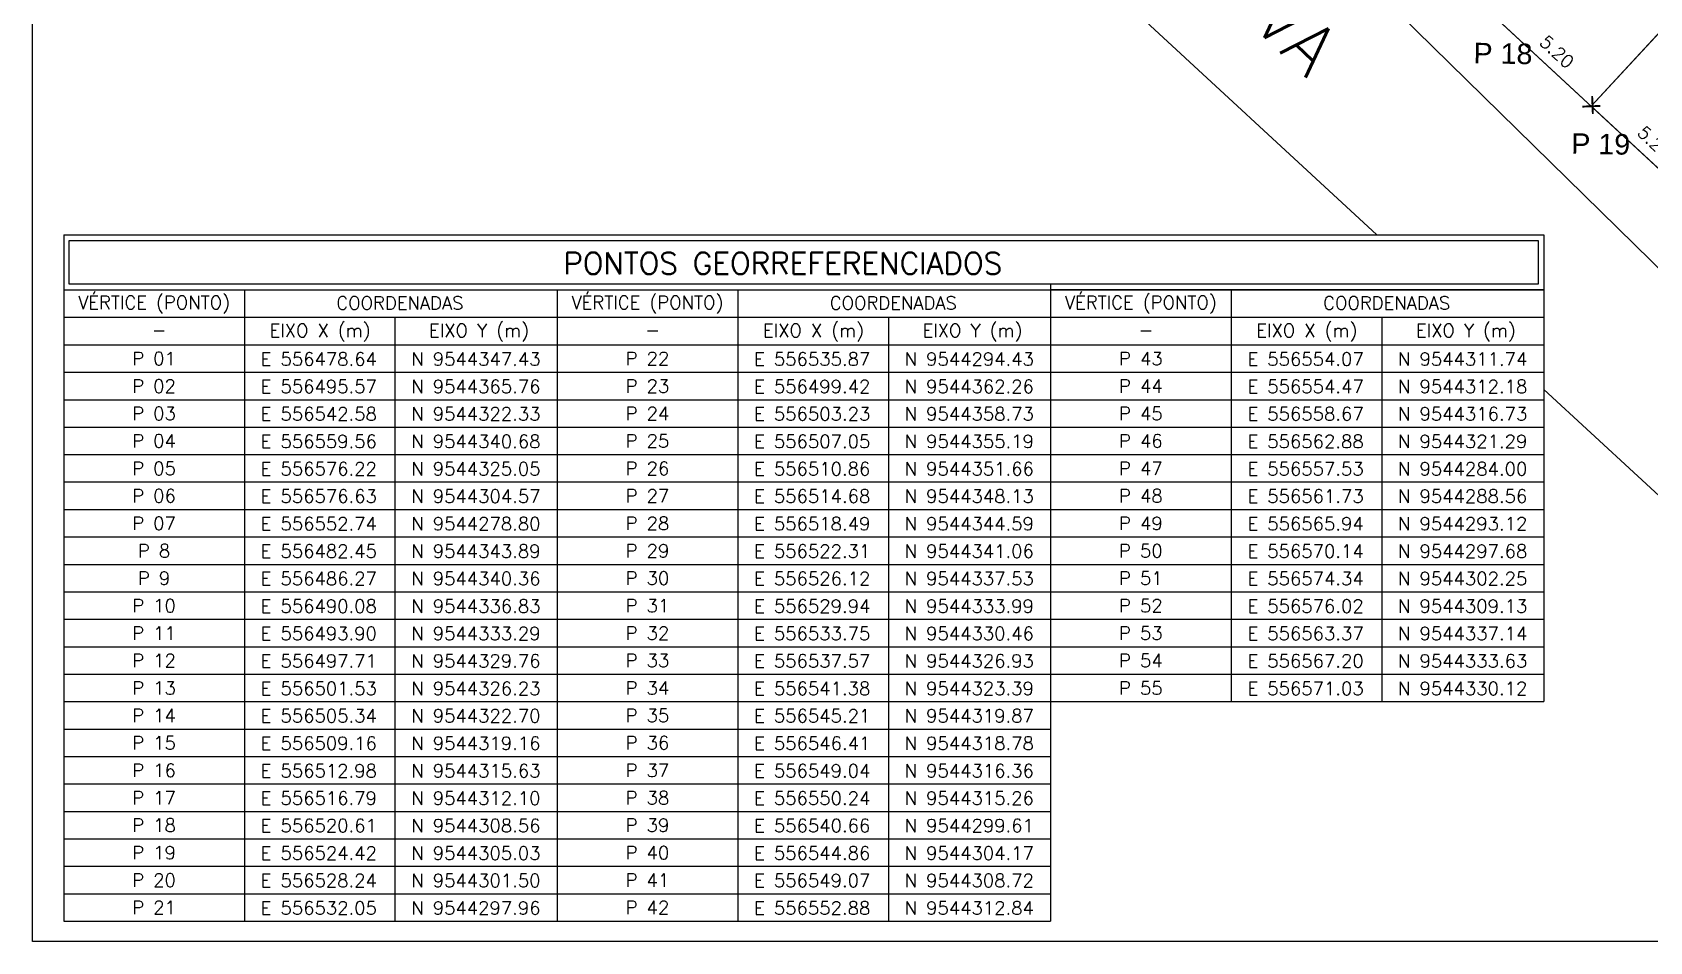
# Model space of a CAD drawing. Header units: millimetres. Extents: x 3076 to 3201, y 1450 to 1555.
# Drawn here: x 3075.7 to 3138.8, y 1450.1 to 1485.5 of the extents above; entities that cross this region are included whole.
import ezdxf
from ezdxf.enums import TextEntityAlignment as Align

# ---------------------------------------------------------------- set-up
doc = ezdxf.new("R2010")
doc.units = ezdxf.units.MM
doc.layers.get('Defpoints').update_dxf_attribs({"color": 250, "true_color": 0x323232})
for name, color, linetype in [('AMARELO', 2, 'Continuous'), ('CINZA', 8, 'Continuous'), ('COD_PONTO', 7, 'Continuous'), ('cotas', 4, 'Continuous'), ('MAGENTA', 6, 'Continuous'), ('QD_LOTE', 1, 'Continuous')]:
    doc.layers.add(name, color=color, linetype=linetype)
doc.layers.add('PONTOS', color=7, linetype='Continuous', lineweight=0)
doc.styles.add('AMB200', font='ROMANS.SHX', dxfattribs={"height": 3.048})
doc.styles.add('COTA250', font='ROMANS.SHX', dxfattribs={"height": 0.5})
doc.styles.get("Standard").update_dxf_attribs({"font": 'arial.ttf'})
doc.styles.add('TEXTO', font='romans.shx')
doc.dimstyles.new('COTA250', dxfattribs={"dimtxt": 0.5, "dimasz": 0.5, "dimexe": 0.05, "dimexo": 0.95, "dimgap": 0.4, "dimtad": 1, "dimzin": 4, "dimdsep": 46, "dimtxsty": 'COTA250', "dimblk": 'ARCHTICK', "dimcen": -0.1, "dimdle": 0.05, "dimse1": 1, "dimse2": 1, "dimclrd": 8, "dimclre": 3, "dimclrt": 2, "dimadec": 0, "dimazin": 0, "dimtfac": 1, "dimtix": 1, "dimtmove": 2, "dimatfit": 3, "dimldrblk": 'ARCHTICK', "dimfxl": 1, "dimtvp": 0.125, "dimtolj": 1, "dimtzin": 4, "dimarcsym": 0})

# ---------------------------------------------------------------- blocks, each defined once
blk = doc.blocks.new('_ArchTick')
at = {"color": 0, "linetype": 'ByBlock', "const_width": 0.15}
blk.add_lwpolyline([(-0.5, -0.5), (0.5, 0.5)], dxfattribs=at)
blk = doc.blocks.new('*D168')
at = {"layer": 'cotas', "color": 8, "lineweight": -2, "transparency": 16777216}
blk.add_line((3132.719, 1486.221), (3136.607, 1482.62), dxfattribs=at)
at = {"layer": 'Defpoints', "color": 0, "transparency": 16777216}
for p in [(3132.802, 1486.238), (3136.571, 1482.654), (3136.571, 1482.654)]:
    blk.add_point(p, dxfattribs=at)
at = {"layer": 'cotas', "color": 8, "lineweight": -2, "transparency": 16777216, "xscale": 0.5, "yscale": 0.5, "zscale": 0.5}
for p, rotation in [((3132.755, 1486.187), 137.1981302917409), ((3136.571, 1482.654), 317.1981302917409)]:
    blk.add_blockref('_ArchTick', p, dxfattribs=dict(at, rotation=rotation))
at = {"layer": 'cotas', "color": 2, "transparency": 16777216, "insert": (3135.105, 1484.897), "char_height": 0.5, "attachment_point": 5, "rotation": 317.19813, "style": 'COTA250'}
blk.add_mtext('\\A1; 5.20', dxfattribs=at)
blk = doc.blocks.new('*D169')
at = {"layer": 'cotas', "color": 8, "lineweight": -2, "transparency": 16777216}
blk.add_line((3136.534, 1482.688), (3140.423, 1479.087), dxfattribs=at)
at = {"layer": 'Defpoints', "color": 0, "transparency": 16777216}
for p in [(3136.571, 1482.654), (3140.386, 1479.121), (3140.386, 1479.121)]:
    blk.add_point(p, dxfattribs=at)
at = {"layer": 'cotas', "color": 8, "lineweight": -2, "transparency": 16777216, "xscale": 0.5, "yscale": 0.5, "zscale": 0.5}
for p, rotation in [((3136.571, 1482.654), 137.1981302917409), ((3140.386, 1479.121), 317.1981302917409)]:
    blk.add_blockref('_ArchTick', p, dxfattribs=dict(at, rotation=rotation))
at = {"layer": 'cotas', "color": 2, "transparency": 16777216, "insert": (3138.92, 1481.364), "char_height": 0.5, "attachment_point": 5, "rotation": 317.19813, "style": 'COTA250'}
blk.add_mtext('\\A1; 5.20', dxfattribs=at)
blk = doc.blocks.new('*D116')
at = {"layer": 'cotas', "color": 8, "lineweight": -2, "transparency": 16777216}
blk.add_line((3136.584, 1482.668), (3153.614, 1501.107), dxfattribs=at)
at = {"layer": 'Defpoints', "color": 0, "transparency": 16777216}
for p in [(3153.58, 1501.07), (3153.58, 1501.07), (3136.618, 1482.705, -0.281)]:
    blk.add_point(p, dxfattribs=at)
at = {"layer": 'cotas', "color": 8, "lineweight": -2, "transparency": 16777216, "xscale": 0.5, "yscale": 0.5, "zscale": 0.5}
for p, rotation in [((3153.58, 1501.07), 47.27451773905912), ((3136.618, 1482.705), 227.2745177390592)]:
    blk.add_blockref('_ArchTick', p, dxfattribs=dict(at, rotation=rotation))
at = {"layer": 'cotas', "color": 2, "transparency": 16777216, "insert": (3144.621, 1492.329), "char_height": 0.5, "attachment_point": 5, "rotation": 47.27452, "style": 'COTA250'}
blk.add_mtext('\\A1; 25.00', dxfattribs=at)

msp = doc.modelspace()

# ---------------------------------------------------------------- linework, layer by layer
at = {"layer": 'CINZA'}
for p, q in [((3128.198, 1477.631, -0.592), (3075.725, 1526.151, -0.921)), ((3128.013, 1487.301, -0.76), (3161.572, 1454.395, -0.509)), ((3158.057, 1450.05, 0.046), (3134.721, 1471.603, -0.485))]:
    msp.add_line(p, q, dxfattribs=at)
at = {"layer": 'MAGENTA', "ltscale": 0.003}
for p, q in [((3076.949, 1477.631), (3076.949, 1450.849)), ((3076.949, 1477.631), (3134.721, 1477.631)), ((3134.721, 1477.631), (3134.721, 1459.419)), ((3076.949, 1475.489), (3096.206, 1475.489)), ((3084.002, 1475.489), (3084.002, 1450.849)), ((3096.206, 1475.489), (3096.206, 1450.849)), ((3096.206, 1475.489), (3115.464, 1475.489)), ((3103.259, 1475.489), (3103.259, 1450.849)), ((3115.464, 1475.679), (3115.464, 1450.849)), ((3115.464, 1475.489), (3134.721, 1475.489)), ((3134.721, 1475.489), (3115.464, 1475.489)), ((3122.517, 1475.489), (3122.517, 1459.419)), ((3134.721, 1475.679), (3134.721, 1459.419)), ((3076.949, 1474.417), (3096.206, 1474.417)), ((3089.877, 1474.417), (3089.877, 1450.849)), ((3096.206, 1474.417), (3115.464, 1474.417)), ((3109.135, 1474.417), (3109.135, 1450.849)), ((3115.464, 1474.417), (3134.721, 1474.417)), ((3128.392, 1474.417), (3128.392, 1459.419)), ((3076.949, 1473.346), (3096.206, 1473.346)), ((3096.206, 1473.346), (3115.464, 1473.346)), ((3115.464, 1473.346), (3134.721, 1473.346)), ((3076.949, 1472.275), (3096.206, 1472.275)), ((3096.206, 1472.275), (3115.464, 1472.275)), ((3115.464, 1472.275), (3134.721, 1472.275)), ((3076.949, 1471.203), (3096.206, 1471.203)), ((3096.206, 1471.203), (3115.464, 1471.203)), ((3115.464, 1471.203), (3134.721, 1471.203)), ((3076.949, 1470.132), (3096.206, 1470.132)), ((3076.949, 1470.132), (3096.206, 1470.132)), ((3096.206, 1470.132), (3115.464, 1470.132)), ((3115.464, 1470.132), (3134.721, 1470.132)), ((3076.949, 1469.061), (3096.206, 1469.061)), ((3096.206, 1469.061), (3115.464, 1469.061)), ((3115.464, 1469.061), (3134.721, 1469.061)), ((3076.949, 1467.99), (3096.206, 1467.99)), ((3096.206, 1467.99), (3115.464, 1467.99)), ((3115.464, 1467.99), (3134.721, 1467.99)), ((3076.949, 1466.918), (3096.206, 1466.918)), ((3096.206, 1466.918), (3115.464, 1466.918)), ((3115.464, 1466.918), (3134.721, 1466.918)), ((3076.949, 1465.847), (3096.206, 1465.847)), ((3096.206, 1465.847), (3115.464, 1465.847)), ((3115.464, 1465.847), (3134.721, 1465.847)), ((3076.949, 1464.776), (3096.206, 1464.776)), ((3096.206, 1464.776), (3115.464, 1464.776)), ((3115.464, 1464.776), (3134.721, 1464.776)), ((3076.949, 1463.704), (3096.206, 1463.704)), ((3096.206, 1463.704), (3115.464, 1463.704)), ((3115.464, 1463.704), (3134.721, 1463.704)), ((3076.949, 1462.633), (3096.206, 1462.633)), ((3096.206, 1462.633), (3115.464, 1462.633)), ((3115.464, 1462.633), (3134.721, 1462.633)), ((3076.949, 1461.562), (3096.206, 1461.562)), ((3096.206, 1461.562), (3115.464, 1461.562)), ((3115.464, 1461.562), (3134.721, 1461.562)), ((3076.949, 1460.491), (3096.206, 1460.491)), ((3096.206, 1460.491), (3115.464, 1460.491)), ((3115.464, 1460.491), (3134.721, 1460.491)), ((3076.949, 1459.419), (3096.206, 1459.419)), ((3096.206, 1459.419), (3115.464, 1459.419)), ((3115.464, 1459.419), (3134.721, 1459.419)), ((3076.949, 1458.348), (3096.206, 1458.348)), ((3096.206, 1458.348), (3115.464, 1458.348)), ((3076.949, 1457.277), (3096.206, 1457.277)), ((3096.206, 1457.277), (3115.464, 1457.277)), ((3076.949, 1456.205), (3096.206, 1456.205)), ((3096.206, 1456.205), (3115.464, 1456.205)), ((3076.949, 1455.134), (3096.206, 1455.134)), ((3096.206, 1455.134), (3115.464, 1455.134)), ((3076.949, 1454.063), (3096.206, 1454.063)), ((3096.206, 1454.063), (3115.464, 1454.063)), ((3076.949, 1452.992), (3096.206, 1452.992)), ((3096.206, 1452.992), (3115.464, 1452.992)), ((3076.949, 1451.92), (3096.206, 1451.92)), ((3096.206, 1451.92), (3115.464, 1451.92)), ((3076.949, 1450.849), (3096.206, 1450.849)), ((3096.206, 1450.849), (3115.464, 1450.849))]:
    msp.add_line(p, q, dxfattribs=at)
msp.add_lwpolyline([(3077.168, 1477.411), (3134.501, 1477.411), (3134.501, 1475.708), (3077.168, 1475.708)], close=True, dxfattribs=at)
at = {"layer": 'PONTOS'}
msp.add_point((3136.571, 1482.654), dxfattribs=at)
at = {"layer": 'QD_LOTE'}
msp.add_lwpolyline([(3075.725, 1450.05), (3075.725, 1555.5), (3201.399, 1555.5), (3201.399, 1450.05)], close=True, dxfattribs=at)
for points in [[(3188.528, 1502.841), (3188.057, 1481.576), (3164.892, 1456.427), (3090.787, 1525.053), (3107.75, 1543.418), (3154.707, 1499.932), (3171.685, 1518.282), (3188.528, 1502.841)], [(3136.571, 1482.654), (3153.533, 1501.019)]]:
    msp.add_lwpolyline(points, dxfattribs=at)

# ---------------------------------------------------------------- texts
at = {"layer": 'AMARELO', "style": 'TEXTO'}
msp.add_text('RUA MARIA IVANI DA SILVA', height=2, rotation=316, dxfattribs=at).set_placement((3101.014, 1508.731, -0.261), align=Align.MIDDLE_LEFT)
at = {"layer": 'AMARELO', "linetype": 'Continuous', "style": 'AMB200'}
for s, p in [('E 556478.64', (3086.904, 1472.789)), ('N 9544347.43', (3093.035, 1472.789)), ('E 556535.87', (3106.162, 1472.789)), ('N 9544294.43', (3112.292, 1472.789)), ('E 556554.07', (3125.419, 1472.789)), ('N 9544311.74', (3131.55, 1472.789)), ('E 556495.57', (3086.904, 1471.718)), ('N 9544365.76', (3093.035, 1471.718)), ('E 556499.42', (3106.162, 1471.718)), ('N 9544362.26', (3112.292, 1471.718)), ('E 556554.47', (3125.419, 1471.718)), ('N 9544312.18', (3131.55, 1471.718)), ('E 556542.58', (3086.904, 1470.647)), ('N 9544322.33', (3093.035, 1470.647)), ('E 556503.23', (3106.162, 1470.647)), ('N 9544358.73', (3112.292, 1470.647)), ('E 556558.67', (3125.419, 1470.647)), ('N 9544316.73', (3131.55, 1470.647)), ('E 556559.56', (3086.904, 1469.576)), ('N 9544340.68', (3093.035, 1469.576)), ('E 556507.05', (3106.162, 1469.576)), ('N 9544355.19', (3112.292, 1469.576)), ('E 556562.88', (3125.419, 1469.576)), ('N 9544321.29', (3131.55, 1469.576)), ('E 556576.22', (3086.904, 1468.504)), ('N 9544325.05', (3093.035, 1468.504)), ('E 556510.86', (3106.162, 1468.504)), ('N 9544351.66', (3112.292, 1468.504)), ('E 556557.53', (3125.419, 1468.504)), ('N 9544284.00', (3131.55, 1468.504)), ('E 556576.63', (3086.904, 1467.433)), ('N 9544304.57', (3093.035, 1467.433)), ('E 556514.68', (3106.162, 1467.433)), ('N 9544348.13', (3112.292, 1467.433)), ('E 556561.73', (3125.419, 1467.433)), ('N 9544288.56', (3131.55, 1467.433)), ('E 556552.74', (3086.904, 1466.362)), ('N 9544278.80', (3093.035, 1466.362)), ('E 556518.49', (3106.162, 1466.362)), ('N 9544344.59', (3112.292, 1466.362)), ('E 556565.94', (3125.419, 1466.362)), ('N 9544293.12', (3131.55, 1466.362)), ('E 556482.45', (3086.904, 1465.291)), ('N 9544343.89', (3093.035, 1465.291)), ('E 556522.31', (3106.162, 1465.291)), ('N 9544341.06', (3112.292, 1465.291)), ('E 556570.14', (3125.419, 1465.291)), ('N 9544297.68', (3131.55, 1465.291)), ('E 556486.27', (3086.904, 1464.219)), ('N 9544340.36', (3093.035, 1464.219)), ('E 556526.12', (3106.162, 1464.219)), ('N 9544337.53', (3112.292, 1464.219)), ('E 556574.34', (3125.419, 1464.219)), ('N 9544302.25', (3131.55, 1464.219)), ('E 556490.08', (3086.904, 1463.148)), ('N 9544336.83', (3093.035, 1463.148)), ('E 556529.94', (3106.162, 1463.148)), ('N 9544333.99', (3112.292, 1463.148)), ('E 556576.02', (3125.419, 1463.148)), ('N 9544309.13', (3131.55, 1463.148)), ('E 556493.90', (3086.904, 1462.077)), ('N 9544333.29', (3093.035, 1462.077)), ('E 556533.75', (3106.162, 1462.077)), ('N 9544330.46', (3112.292, 1462.077)), ('E 556563.37', (3125.419, 1462.077)), ('N 9544337.14', (3131.55, 1462.077)), ('E 556497.71', (3086.904, 1461.005)), ('N 9544329.76', (3093.035, 1461.005)), ('E 556537.57', (3106.162, 1461.005)), ('N 9544326.93', (3112.292, 1461.005)), ('E 556567.20', (3125.419, 1461.005)), ('N 9544333.63', (3131.55, 1461.005)), ('E 556501.53', (3086.904, 1459.934)), ('N 9544326.23', (3093.035, 1459.934)), ('E 556541.38', (3106.162, 1459.934)), ('N 9544323.39', (3112.292, 1459.934)), ('E 556571.03', (3125.419, 1459.934)), ('N 9544330.12', (3131.55, 1459.934)), ('E 556505.34', (3086.904, 1458.863)), ('N 9544322.70', (3093.035, 1458.863)), ('E 556545.21', (3106.162, 1458.863)), ('N 9544319.87', (3112.292, 1458.863)), ('E 556509.16', (3086.904, 1457.792)), ('N 9544319.16', (3093.035, 1457.792)), ('E 556546.41', (3106.162, 1457.792)), ('N 9544318.78', (3112.292, 1457.792)), ('E 556512.98', (3086.904, 1456.72)), ('N 9544315.63', (3093.035, 1456.72)), ('E 556549.04', (3106.162, 1456.72)), ('N 9544316.36', (3112.292, 1456.72)), ('E 556516.79', (3086.904, 1455.649)), ('N 9544312.10', (3093.035, 1455.649)), ('E 556550.24', (3106.162, 1455.649)), ('N 9544315.26', (3112.292, 1455.649)), ('E 556520.61', (3086.904, 1454.578)), ('N 9544308.56', (3093.035, 1454.578)), ('E 556540.66', (3106.162, 1454.578)), ('N 9544299.61', (3112.292, 1454.578)), ('E 556524.42', (3086.904, 1453.506)), ('N 9544305.03', (3093.035, 1453.506)), ('E 556544.86', (3106.162, 1453.506)), ('N 9544304.17', (3112.292, 1453.506)), ('E 556528.24', (3086.904, 1452.435)), ('N 9544301.50', (3093.035, 1452.435)), ('E 556549.07', (3106.162, 1452.435)), ('N 9544308.72', (3112.292, 1452.435)), ('E 556532.05', (3086.904, 1451.364)), ('N 9544297.96', (3093.035, 1451.364)), ('E 556552.88', (3106.162, 1451.364)), ('N 9544312.84', (3112.292, 1451.364))]:
    msp.add_text(s, height=0.5166, dxfattribs=at).set_placement(p, align=Align.MIDDLE_CENTER)
at = {"layer": 'AMARELO', "linetype": 'Continuous', "char_height": 0.5166, "width": 1.90124, "attachment_point": 2, "style": 'AMB200'}
for s, insert in [('P 01', (3080.475, 1473.063)), ('P 22', (3099.733, 1473.063)), ('P 43', (3118.99, 1473.063)), ('P 02', (3080.475, 1471.992)), ('P 23', (3099.733, 1471.992)), ('P 44', (3118.99, 1471.992)), ('P 03', (3080.475, 1470.92)), ('P 24', (3099.733, 1470.92)), ('P 45', (3118.99, 1470.92)), ('P 04', (3080.475, 1469.849)), ('P 25', (3099.733, 1469.849)), ('P 46', (3118.99, 1469.849)), ('P 05', (3080.475, 1468.778)), ('P 26', (3099.733, 1468.778)), ('P 47', (3118.99, 1468.778)), ('P 06', (3080.475, 1467.706)), ('P 27', (3099.733, 1467.706)), ('P 48', (3118.99, 1467.706)), ('P 07', (3080.475, 1466.635)), ('P 28', (3099.733, 1466.635)), ('P 49', (3118.99, 1466.635)), ('P 8', (3080.475, 1465.564)), ('P 29', (3099.733, 1465.564)), ('P 50', (3118.99, 1465.564)), ('P 9', (3080.475, 1464.493)), ('P 30', (3099.733, 1464.493)), ('P 51', (3118.99, 1464.493)), ('P 10', (3080.475, 1463.421)), ('P 31', (3099.733, 1463.421)), ('P 52', (3118.99, 1463.421)), ('P 11', (3080.475, 1462.35)), ('P 32', (3099.733, 1462.35)), ('P 53', (3118.99, 1462.35)), ('P 12', (3080.475, 1461.279)), ('P 33', (3099.733, 1461.279)), ('P 54', (3118.99, 1461.279)), ('P 13', (3080.475, 1460.207)), ('P 34', (3099.733, 1460.207)), ('P 55', (3118.99, 1460.207)), ('P 14', (3080.475, 1459.136)), ('P 35', (3099.733, 1459.136)), ('P 15', (3080.475, 1458.065)), ('P 36', (3099.733, 1458.065)), ('P 16', (3080.475, 1456.994)), ('P 37', (3099.733, 1456.994)), ('P 17', (3080.475, 1455.922)), ('P 38', (3099.733, 1455.922)), ('P 18', (3080.475, 1454.851)), ('P 39', (3099.733, 1454.851)), ('P 19', (3080.475, 1453.78)), ('P 40', (3099.733, 1453.78)), ('P 20', (3080.475, 1452.709)), ('P 41', (3099.733, 1452.709)), ('P 21', (3080.475, 1451.637)), ('P 42', (3099.733, 1451.637))]:
    msp.add_mtext(s, dxfattribs=dict(at, insert=insert))
at = {"layer": 'COD_PONTO'}
for s, p in [('P 18', (3131.976, 1484.735)), ('P 19', (3135.791, 1481.202))]:
    msp.add_text(s, height=0.8, rotation=359, dxfattribs=at).set_placement(p, align=Align.MIDDLE_LEFT)
at = {"layer": 'MAGENTA', "ltscale": 0.003, "style": 'AMB200'}
for s, height, p in [('PONTOS GEORREFERENCIADOS', 0.84846, (3105.014, 1476.102)), ('VÉRTICE (PONTO)', 0.51422, (3080.475, 1474.738)), ('COORDENADAS', 0.51422, (3090.069, 1474.72)), ('VÉRTICE (PONTO)', 0.51422, (3099.732, 1474.738)), ('COORDENADAS', 0.51422, (3109.327, 1474.72)), ('VÉRTICE (PONTO)', 0.51422, (3118.99, 1474.738)), ('COORDENADAS', 0.51422, (3128.584, 1474.72)), ('EIXO X (m)', 0.5142, (3086.952, 1473.648)), ('EIXO Y (m)', 0.5142, (3093.158, 1473.648)), ('EIXO X (m)', 0.5142, (3106.21, 1473.648)), ('EIXO Y (m)', 0.5142, (3112.415, 1473.648)), ('EIXO X (m)', 0.5142, (3125.467, 1473.648)), ('EIXO Y (m)', 0.5142, (3131.673, 1473.648)), ('-', 0.514, (3080.676, 1473.667)), ('-', 0.514, (3099.934, 1473.667)), ('-', 0.514, (3119.191, 1473.667))]:
    msp.add_text(s, height=height, dxfattribs=at).set_placement(p, align=Align.CENTER)

# ---------------------------------------------------------------- dimensions: what is measured, and where the dimension line sits
at = {"layer": 'cotas'}
dim = msp.add_aligned_dim(p1=(3136.618, 1482.705, -0.281), p2=(3153.58, 1501.07), distance=0, dimstyle='COTA250', override={"dimpost": ' <>'}, dxfattribs=at)
dim.commit()
dim.dimension.update_dxf_attribs({"geometry": '*D116', "text_midpoint": (3144.621, 1492.329)})
for base, p1, p2, picture, middle in [((3136.571, 1482.654), (3132.802, 1486.238), (3136.571, 1482.654), '*D168', (3135.105, 1484.897)), ((3140.386, 1479.121), (3136.571, 1482.654), (3140.386, 1479.121), '*D169', (3138.92, 1481.364))]:
    dim = msp.add_linear_dim(base=base, p1=p1, p2=p2, angle=137.19813, dimstyle='COTA250', override={"dimpost": ' <>'}, dxfattribs=at)
    dim.commit()
    dim.dimension.update_dxf_attribs({"geometry": picture, "text_midpoint": middle})

doc.saveas('drawing.dxf')
